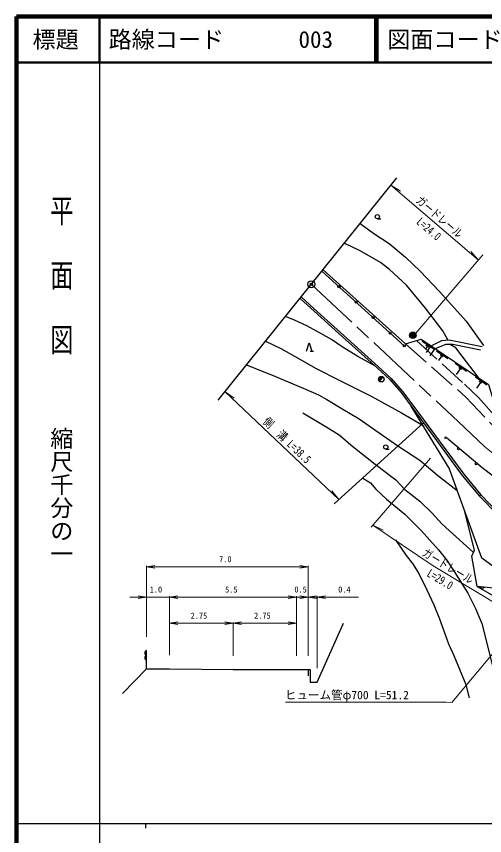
# Model space of a CAD drawing. Units: millimetres at full size, sheet at 1:1000, with parts at other scales. Extents: x 40000 to 680000, y 20000 to 380000.
# Drawn here: x 40000 to 141476, y 202409 to 380000 of the extents above; entities that cross this region are included whole.
import ezdxf
from ezdxf.enums import TextEntityAlignment as Align

# ---------------------------------------------------------------- set-up
doc = ezdxf.new("R2010")
doc.units = ezdxf.units.MM
doc.header["$LTSCALE"] = 1000
doc.header["$PDMODE"] = 32
doc.header["$PDSIZE"] = 500
doc.linetypes.add('CHAIN', pattern=[18.5, 12, -1.5, 3.5, -1.5])
doc.linetypes.add('DASHED', pattern=[7.5, 6, -1.5])
for name, color, linetype, lineweight in [('M-BGD', 7, 'Continuous', 25), ('M-BMK', 2, 'CHAIN', 13), ('M-BMK-OTRS', 5, 'Continuous', 25), ('M-BMK-SRVR', 3, 'Continuous', 25), ('M-STR-HTXT', 7, 'Continuous', 13), ('M-TTL', 2, 'Continuous', 140), ('M-TTL-BAND', 7, 'Continuous', 25), ('M-TTL-LINE', 7, 'Continuous', 50)]:
    doc.layers.add(name, color=color, linetype=linetype, lineweight=lineweight)
doc.layers.add('M-OTRS', color=6, linetype='Continuous')
doc.layers.add('M-TTL-TXT', color=7, linetype='Continuous')
doc.styles.add('@ＭＳ ゴシック', font='')
doc.styles.add('ＭＳ ゴシック', font='')
doc.styles.get('@ＭＳ ゴシック').set_extended_font_data('@MS Gothic')
doc.styles.get('ＭＳ ゴシック').set_extended_font_data('MS Gothic')

# ---------------------------------------------------------------- blocks, each defined once
blk = doc.blocks.new('open_arrow')
at = {"color": 0, "linetype": 'Continuous', "lineweight": -2}
blk.add_lwpolyline([(7.5, 1.25), (0, 0), (7.5, -1.25)], dxfattribs=at)

msp = doc.modelspace()

# ---------------------------------------------------------------- hatches: boundary and pattern name
at = {"layer": 'M-BGD'}
for points in [[(126616, 310869, -0.41421), (125916, 310169, -0.41421), (125216, 310869, -1)], [(119450, 301824, 0.41421), (118607, 301727, 0.41421), (118704, 300884)]]:
    msp.add_hatch(color=256, dxfattribs=at).paths.add_polyline_path(points)

# ---------------------------------------------------------------- linework, layer by layer
for p, q in [((118232, 336145), (118982, 336145)), ((106213, 324776), (124071, 308579)), ((130463, 307849), (127978, 309529)), ((103657, 307446), (104410, 307446)), ((129053, 308440), (128705, 307926)), ((129343, 308244), (128763, 308636)), ((133541, 305769), (131055, 307449)), ((132130, 306360), (131483, 305402)), ((132420, 306164), (131840, 306556)), ((137583, 303038), (135097, 304718)), ((136462, 303433), (135882, 303825)), ((136172, 303629), (135332, 302386)), ((118704, 300884), (119450, 301824)), ((141962, 300078), (139476, 301758)), ((140551, 300670), (139711, 299427)), ((140841, 300474), (140261, 300866)), ((120054, 286212), (120804, 286212)), ((140365, 276019), (140651, 276299)), ((151788, 255250), (139860, 256424)), ((68214, 238528), (68214, 242535)), ((103214, 238401), (103214, 237030))]:
    msp.add_line(p, q, dxfattribs=at)
at = {"layer": 'M-BGD', "linetype": 'DASHED'}
msp.add_line((101719, 319178), (104467, 316686), dxfattribs=at)
at = {"layer": 'M-BGD'}
for points in [[(114522, 335126), (117437, 332923), (120765, 330747), (124333, 327804), (127510, 324744), (131666, 320333), (137506, 313950), (141210, 308641)], [(133488, 309853), (132442, 311803), (128652, 316751), (124523, 321714), (120831, 325118), (118890, 326640), (114496, 329171), (111054, 330806)], [(106466, 325091), (124305, 309006), (127744, 310049), (142312, 300204), (144786, 292110), (149888, 287221), (154360, 283712), (160484, 279650), (167033, 276072), (171816, 273761), (178431, 271387), (185331, 269253), (192170, 267683), (199177, 267361), (208528, 267039), (214396, 267548), (221304, 268274), (229107, 269537), (241760, 273616), (255837, 278870), (261045, 281029), (273254, 286690)], [(101468, 318866), (111391, 309865), (118236, 303759), (120958, 301254), (123393, 298469), (125570, 295514), (130282, 289128), (136629, 280491), (140365, 276019)], [(104467, 316686), (111659, 310162), (118505, 304055), (121245, 301534), (123705, 298719), (125892, 295751), (130604, 289365), (136944, 280738), (140652, 276299)], [(117801, 304147), (113971, 306253), (110640, 308355), (108281, 309944), (105996, 311266), (102925, 312929), (100284, 314139), (98290, 314907)], [(93998, 309560), (97340, 308024), (101454, 305665), (104822, 303718), (110243, 300964), (116887, 297655), (120608, 295660), (123464, 294062), (128169, 291281)], [(102870, 307446), (103453, 309228), (104035, 307446)], [(128915, 307162), (129887, 308601), (132216, 309713), (133819, 309890), (140946, 308441)], [(129679, 306411), (130760, 308011), (133112, 308974), (134624, 308974), (140587, 307698)], [(140120, 301685), (136611, 306349), (135209, 308120), (133868, 308974)], [(89894, 304448), (96164, 301915), (102650, 299162), (105486, 297971), (107292, 296979), (110764, 294872), (114259, 292744), (118592, 289688), (122651, 286905), (126024, 284736), (127404, 283817), (131288, 280569), (135556, 277256)], [(186812, 257515), (177601, 255347), (166270, 251861), (158649, 252621), (149869, 255985), (140847, 262573), (133818, 282077), (125570, 295514)], [(102068, 294077), (107302, 290947), (109978, 289296), (112944, 286751), (117770, 282899), (122214, 279502), (124153, 277416), (127413, 274876), (130128, 272291), (132250, 269947), (139095, 263813)], [(133194, 288742), (140899, 282269), (149374, 275682), (155944, 271476)], [(115115, 279915), (116721, 278855), (117914, 277493), (120219, 275329), (124179, 272062), (127708, 268580), (131463, 264359), (133183, 262178), (134859, 259633), (137814, 254959), (139497, 251650), (140857, 248407), (141941, 244105), (143175, 239130), (143704, 236528), (144288, 233666), (144434, 232201)], [(139860, 256424), (138706, 262952), (139294, 264253), (137133, 272879)], [(138230, 232292), (137461, 235090), (134843, 241354), (133693, 243911), (131792, 249307), (130559, 252388), (129035, 255619), (127143, 259460), (125949, 261401), (124531, 263112), (122213, 266499)], [(63023, 233211), (68214, 238528), (73214, 238528), (86964, 238401), (103642, 238401), (103642, 235690), (105214, 235690), (110891, 248445)]]:
    msp.add_lwpolyline(points, dxfattribs=at)
at = {"layer": 'M-BGD', "linetype": 'DASHED'}
for points in [[(126713, 309736), (137099, 300300), (140134, 297368), (144786, 292110)], [(124305, 309006), (137398, 297488), (146757, 287585), (150457, 284354), (157714, 279454), (163856, 275799), (172419, 271841), (179318, 269400), (191987, 266530)], [(140365, 276019), (144321, 271971), (147216, 269710)], [(140652, 276299), (144589, 272270), (147462, 270025)], [(139860, 256424), (149923, 250626), (153012, 250315), (159241, 250678)]]:
    msp.add_lwpolyline(points, dxfattribs=at)
at = {"layer": 'M-BGD'}
for centre, radius in [((118232, 336595), 450), ((109916, 321417), 225), ((113620, 318058), 225), ((117323, 314699), 225), ((121027, 311339), 225), ((125916, 310869), 700), ((124071, 308579), 225), ((119077, 301354), 600), ((120054, 286662), 450), ((135826, 286237), 225), ((139654, 283021), 225)]:
    msp.add_circle(centre, radius, dxfattribs=at)
for centre, radius, start, end in [((133050, 288569), 225, 49.96707, 229.96707), ((141015, 256687), 625, 211.2498, 317.51001), ((68366, 242010), 547, 106.05775, 253.94225), ((68366, 240959), 547, 106.05775, 253.94225)]:
    msp.add_arc(centre, radius, start, end, dxfattribs=at)
at = {"layer": 'M-BMK'}
msp.add_lwpolyline([(103916, 321915), (135725, 292198), (141527, 286710), (146896, 282316), (153743, 277364), (160873, 273109), (170799, 268411), (177546, 265859), (184353, 264218), (191749, 262956), (205446, 261852), (215824, 261753), (225820, 262771), (232312, 263925), (240077, 266061), (247068, 268493), (253810, 271437), (261192, 275323), (265744, 278141), (268681, 279925), (272684, 281840), (276199, 283249), (280323, 284489)], dxfattribs=at)
at = {"layer": 'M-BMK-OTRS'}
msp.add_line((83735, 296777), (122447, 344999), dxfattribs=at)
at = {"layer": 'M-BMK-SRVR'}
msp.add_circle((103916, 321915), 750, dxfattribs=at)
at = {"layer": 'M-OTRS'}
msp.add_point((103916, 321915), dxfattribs=at)
at = {"layer": 'M-STR-HTXT'}
for p, q in [((121181, 343421), (140130, 327166)), ((121181, 343421), (123248, 342097)), ((140130, 327166), (138507, 329008)), ((126104, 310816), (141104, 328302)), ((85234, 298644), (109887, 275236)), ((85234, 298644), (87232, 297218)), ((108867, 274310), (128239, 291897)), ((116902, 269249), (129730, 284209)), ((109887, 275236), (108360, 277158)), ((117278, 269687), (119483, 268608)), ((68214, 245535), (68214, 260879)), ((103214, 260699), (68214, 260699)), ((103214, 241401), (103214, 260879)), ((64614, 254121), (76814, 254121)), ((73214, 241528), (73214, 254301)), ((73214, 254121), (100714, 254121)), ((97114, 254121), (106814, 254121)), ((99614, 254121), (114168, 254121)), ((100714, 241401), (100714, 254301)), ((105214, 238690), (105214, 254301)), ((154273, 255062), (134372, 231267)), ((86964, 241401), (86964, 248634)), ((73214, 248454), (86964, 248454)), ((86964, 248454), (100714, 248454)), ((133132, 231367), (98297, 231367)), ((134372, 231267), (133132, 231367))]:
    msp.add_line(p, q, dxfattribs=at)
msp.add_lwpolyline([(117278, 269687), (130315, 260866), (146267, 251316)], dxfattribs=at)
at = {"layer": 'M-TTL'}
for p, q in [((40000, 380000), (40000, 20000)), ((680000, 380000), (40000, 380000))]:
    msp.add_line(p, q, dxfattribs=at)
at = {"layer": 'M-TTL-BAND'}
for p, q in [((58000, 370000), (58000, 20000)), ((40000, 205000), (579000, 205000)), ((68000, 205000), (68000, 204000))]:
    msp.add_line(p, q, dxfattribs=at)
at = {"layer": 'M-TTL-LINE'}
for p, q in [((58000, 380000), (58000, 370000)), ((117750, 380000), (117750, 370000)), ((118250, 380000), (118250, 370000)), ((40000, 370000), (680000, 370000))]:
    msp.add_line(p, q, dxfattribs=at)

# ---------------------------------------------------------------- block references
at = {"layer": 'M-STR-HTXT', "xscale": 240, "yscale": 240}
for p in [(68214, 260699), (73214, 254121), (73214, 254121), (103214, 254121), (105214, 254121), (73214, 248454), (86964, 248454)]:
    msp.add_blockref('open_arrow', p, dxfattribs=at)
at = {"layer": 'M-STR-HTXT', "xscale": 240, "yscale": 240, "rotation": 180}
for p in [(103214, 260699), (68214, 254121), (100714, 254121), (100714, 254121), (103214, 254121), (86964, 248454), (100714, 248454)]:
    msp.add_blockref('open_arrow', p, dxfattribs=at)

# ---------------------------------------------------------------- texts
at = {"layer": 'M-STR-HTXT', "style": 'ＭＳ ゴシック', "width": 0.8}
for s, rotation, p in [('ガードレール', 319.376, (130752, 335406)), ('L=24.0', 319.376, (128452, 332817)), ('側\u3000溝 L=38.5', 316.485, (97663, 287048)), ('ガードレール', 329.094, (132789, 259558)), ('L=29.0', 329.094, (131083, 256729))]:
    msp.add_text(s, height=1833, rotation=rotation, dxfattribs=at).set_placement(p, align=Align.BOTTOM_CENTER)
at = {"layer": 'M-STR-HTXT', "style": 'ＭＳ ゴシック'}
for s, p in [('7.0', (85282, 262346)), ('1.0', (70241, 255768)), ('5.5', (86578, 255768)), ('0.5', (101592, 255768)), ('0.4', (111090, 255768)), ('2.75', (79564, 250101)), ('2.75', (93314, 250101))]:
    msp.add_text(s, height=1320, dxfattribs=at).set_placement(p, align=Align.MIDDLE_CENTER)
msp.add_text('ヒューム管φ700 L=51.2', height=1833, dxfattribs=at).set_placement((125062, 231420), align=Align.BOTTOM_RIGHT)
at = {"layer": 'M-TTL-BAND', "style": '@ＭＳ ゴシック', "width": 1.4}
msp.add_text('平  面  図', height=3666, rotation=270, dxfattribs=at).set_placement((49777, 306475), align=Align.MIDDLE_RIGHT)
at = {"layer": 'M-TTL-BAND', "style": '@ＭＳ ゴシック'}
msp.add_text('縮尺千分の一', height=3666, rotation=270, dxfattribs=at).set_placement((49777, 261030), align=Align.MIDDLE_RIGHT)
at = {"layer": 'M-TTL-TXT', "style": 'ＭＳ ゴシック'}
msp.add_text('標題', height=3666, dxfattribs=at).set_placement((48500, 375000), align=Align.MIDDLE_CENTER)
for s, p in [('路線コード', (60000, 375000)), ('003', (101142, 375000)), ('図面コード', (120380, 375000))]:
    msp.add_text(s, height=3666, dxfattribs=at).set_placement(p, align=Align.MIDDLE_LEFT)

doc.saveas('drawing.dxf')
